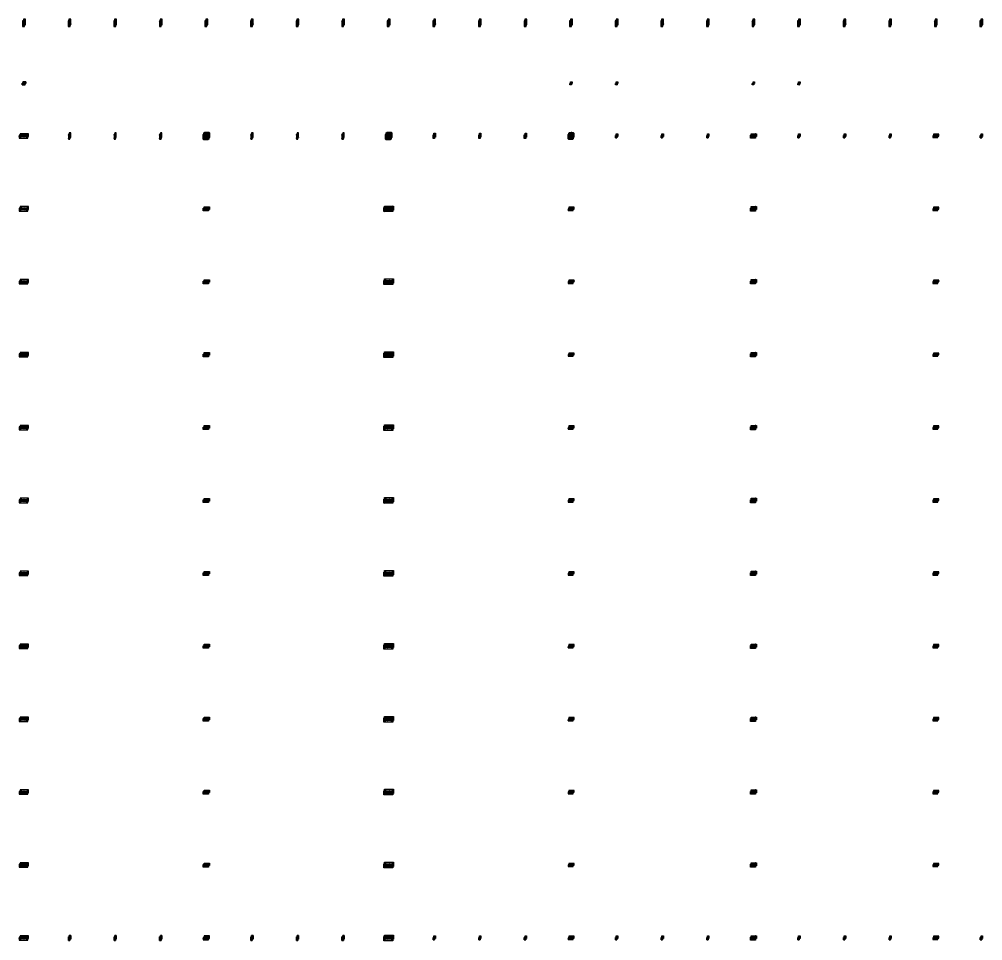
# Model space of a CAD drawing. Header units: feet. Extents: x -99009 to 3252343, y -11094690 to 9035152.
# Drawn here: x 2986324 to 3118406, y -3031960 to -2905569 of the extents above; entities that cross this region are included whole.
import ezdxf

# ---------------------------------------------------------------- set-up
doc = ezdxf.new("R2010")
doc.units = ezdxf.units.FT
doc.linetypes.add('CENTER', pattern=[2, 1.25, -0.25, 0.25, -0.25])
doc.layers.add('PEB COL', color=5, linetype='Continuous')

# ---------------------------------------------------------------- blocks, each defined once
blk = doc.blocks.new('24')
h = blk.add_hatch(color=7)
h.dxf.hatch_style = 1
edge = h.paths.add_edge_path()
edge.add_ellipse((0, 0), major_axis=(15, 0), ratio=1, start_angle=0, end_angle=360)
at = {"color": 1}
for p, q in [((-30, 0), (30, 0)), ((0, 30), (0, -30))]:
    blk.add_line(p, q, dxfattribs=at)
at = {"color": 7}
blk.add_circle((0, 0), 15, dxfattribs=at)
blk = doc.blocks.new('zw$CD60')
at = {"color": 1}
for p, rotation in [((-50, 50), 270), ((50, -50), 90.00000000000001)]:
    blk.add_blockref('24', p, dxfattribs=dict(at, rotation=rotation))
at = {"color": 1, "xscale": -1}
for p, rotation in [((50, 50), 89.99999999999982), ((-50, -50), 270)]:
    blk.add_blockref('24', p, dxfattribs=dict(at, rotation=rotation))
blk = doc.blocks.new('WEFWEFWEFWE')
at = {"color": 1}
blk.add_lwpolyline([(1053586, 406859), (1053586, 408029), (1053986, 408029), (1053986, 406859)], close=True, dxfattribs=at)
at = {"color": 4}
for points in [[(1053674, 407929), (1053586, 407929), (1053586, 407919), (1053674, 407919)], [(1053674, 406959), (1053586, 406959), (1053586, 406969), (1053674, 406969)], [(1053789, 407929), (1053783, 407929), (1053783, 408029), (1053789, 408029)], [(1053789, 406959), (1053783, 406959), (1053783, 406859), (1053789, 406859)], [(1053899, 407929), (1053986, 407929), (1053986, 407919), (1053899, 407919)], [(1053899, 406959), (1053986, 406959), (1053986, 406969), (1053899, 406969)]]:
    blk.add_lwpolyline(points, close=True, dxfattribs=at)
at = {"color": 3}
blk.add_lwpolyline([(1053674, 406959), (1053899, 406959), (1053899, 406969), (1053789, 406969), (1053789, 407919), (1053899, 407919), (1053899, 407929), (1053674, 407929), (1053674, 407919), (1053783, 407919), (1053783, 406969), (1053674, 406969)], close=True, dxfattribs=at)
at = {"color": 7}
for centre in [(1053736, 407494), (1053836, 407394)]:
    blk.add_circle(centre, 15, dxfattribs=at)
at = {"color": 1, "xscale": -1, "rotation": 180}
for p in [(1053686, 407929), (1053886, 407929)]:
    blk.add_blockref('zw$CD60', p, dxfattribs=at)
at = {"color": 1}
for p in [(1053686, 406959), (1053886, 406959)]:
    blk.add_blockref('zw$CD60', p, dxfattribs=at)
blk = doc.blocks.new('EDWDWFDWEDW')
at = {"color": 1}
blk.add_lwpolyline([(1053961, 432080), (1053961, 432808), (1053611, 432808), (1053611, 432080)], close=True, dxfattribs=at)
at = {"color": 3}
blk.add_lwpolyline([(1053961, 432182), (1053611, 432182), (1053611, 432194), (1053783, 432194), (1053783, 432694), (1053611, 432694), (1053611, 432706), (1053961, 432706), (1053961, 432694), (1053789, 432694), (1053789, 432194), (1053961, 432194)], close=True, dxfattribs=at)
at = {"color": 4}
for points in [[(1053783, 432706), (1053789, 432706), (1053789, 432808), (1053783, 432808)], [(1053783, 432182), (1053789, 432182), (1053789, 432080), (1053783, 432080)]]:
    blk.add_lwpolyline(points, close=True, dxfattribs=at)
at = {"color": 1, "rotation": 180}
blk.add_blockref('zw$CD60', (1053786, 432708), dxfattribs=at)
at = {"color": 1, "xscale": -1}
blk.add_blockref('zw$CD60', (1053786, 432180), dxfattribs=at)
blk = doc.blocks.new('A1')
at = {"color": 1}
blk.add_lwpolyline([(943986, 406857), (943986, 408031), (943586, 408031), (943586, 406857)], close=True, dxfattribs=at)
at = {"color": 4}
for points in [[(943674, 407931), (943586, 407931), (943586, 407919), (943674, 407919)], [(943674, 406957), (943586, 406957), (943586, 406969), (943674, 406969)], [(943783, 407931), (943790, 407931), (943790, 408031), (943783, 408031)], [(943783, 406957), (943790, 406957), (943790, 406857), (943783, 406857)], [(943899, 407931), (943986, 407931), (943986, 407919), (943899, 407919)], [(943899, 406957), (943986, 406957), (943986, 406969), (943899, 406969)]]:
    blk.add_lwpolyline(points, close=True, dxfattribs=at)
at = {"color": 3}
blk.add_lwpolyline([(943899, 406957), (943674, 406957), (943674, 406969), (943783, 406969), (943783, 407919), (943674, 407919), (943674, 407931), (943899, 407931), (943899, 407919), (943790, 407919), (943790, 406969), (943899, 406969)], close=True, dxfattribs=at)
at = {"color": 7}
for centre in [(943736, 407394), (943836, 407494)]:
    blk.add_circle(centre, 15, dxfattribs=at)
at = {"color": 1, "rotation": 180}
for p in [(943686, 407931), (943886, 407931)]:
    blk.add_blockref('zw$CD60', p, dxfattribs=at)
at = {"color": 1, "xscale": -1}
for p in [(943686, 406957), (943886, 406957)]:
    blk.add_blockref('zw$CD60', p, dxfattribs=at)
blk = doc.blocks.new('m30ab')
at = {"color": 7}
for p, q in [((-111, 75), (-39, 75)), ((-100, 101), (-49, 50)), ((-49, 101), (-100, 50)), ((-75, 111), (-75, 39)), ((39, 75), (111, 75)), ((50, 101), (101, 50)), ((101, 101), (50, 50)), ((75, 111), (75, 39)), ((-111, -75), (-39, -75)), ((-100, -49), (-49, -100)), ((-49, -49), (-100, -100)), ((-75, -39), (-75, -111)), ((39, -75), (111, -75)), ((50, -49), (101, -100)), ((101, -49), (50, -100)), ((75, -39), (75, -111))]:
    blk.add_line(p, q, dxfattribs=at)
for centre in [(-75, 75), (75, 75), (-75, -75), (75, -75)]:
    blk.add_circle(centre, 18, dxfattribs=at)
blk = doc.blocks.new('C')
at = {"color": 1}
blk.add_lwpolyline([(1054071, 456822), (1054071, 458066), (1053501, 458066), (1053501, 456822)], close=True, dxfattribs=at)
at = {"color": 4}
for points in [[(1053611, 457919), (1053501, 457919), (1053501, 457931), (1053611, 457931)], [(1053783, 457931), (1053790, 457931), (1053790, 458066), (1053783, 458066)], [(1053961, 457919), (1054071, 457919), (1054071, 457931), (1053961, 457931)], [(1053611, 456969), (1053501, 456969), (1053501, 456957), (1053611, 456957)], [(1053783, 456957), (1053790, 456957), (1053790, 456822), (1053783, 456822)], [(1053961, 456969), (1054071, 456969), (1054071, 456957), (1053961, 456957)]]:
    blk.add_lwpolyline(points, close=True, dxfattribs=at)
at = {"color": 3}
blk.add_lwpolyline([(1053961, 456957), (1053611, 456957), (1053611, 456969), (1053783, 456969), (1053783, 457919), (1053611, 457919), (1053611, 457931), (1053961, 457931), (1053961, 457919), (1053790, 457919), (1053790, 456969), (1053961, 456969)], close=True, dxfattribs=at)
at = {"color": 7}
for centre in [(1053711, 457369), (1053861, 457519)]:
    blk.add_circle(centre, 18, dxfattribs=at)
at = {"color": 1}
for p, rotation in [((1053636, 457931), 270), ((1053937, 456956), 90.00000000000011)]:
    blk.add_blockref('m30ab', p, dxfattribs=dict(at, rotation=rotation))
at = {"color": 1, "xscale": -1}
for p, rotation in [((1053636, 456956), 270), ((1053937, 457931), 89.99999999999991)]:
    blk.add_blockref('m30ab', p, dxfattribs=dict(at, rotation=rotation))
blk = doc.blocks.new('WEDFWEFWEFEWFWE')
at = {"color": 1}
blk.add_lwpolyline([(1053661, 482084), (1053661, 482804), (1053911, 482804), (1053911, 482084)], close=True, dxfattribs=at)
at = {"color": 3}
blk.add_lwpolyline([(1053661, 482184), (1053911, 482184), (1053911, 482194), (1053789, 482194), (1053789, 482694), (1053911, 482694), (1053911, 482704), (1053661, 482704), (1053661, 482694), (1053784, 482694), (1053784, 482194), (1053661, 482194)], close=True, dxfattribs=at)
at = {"color": 4}
for points in [[(1053784, 482704), (1053789, 482704), (1053789, 482804), (1053784, 482804)], [(1053784, 482184), (1053789, 482184), (1053789, 482084), (1053784, 482084)]]:
    blk.add_lwpolyline(points, close=True, dxfattribs=at)
at = {"color": 1, "rotation": 180}
blk.add_blockref('zw$CD60', (1053786, 482704), dxfattribs=at)
at = {"color": 1, "xscale": -1}
blk.add_blockref('zw$CD60', (1053786, 482184), dxfattribs=at)
blk = doc.blocks.new('FC1624E')
at = {"color": 1}
blk.add_lwpolyline([(1043586, 507084), (1043586, 507804), (1043986, 507804), (1043986, 507084)], close=True, dxfattribs=at)
at = {"color": 4}
for points in [[(1043649, 507704), (1043586, 507704), (1043586, 507694), (1043649, 507694)], [(1043784, 507704), (1043789, 507704), (1043789, 507804), (1043784, 507804)], [(1043924, 507704), (1043986, 507704), (1043986, 507694), (1043924, 507694)], [(1043649, 507184), (1043586, 507184), (1043586, 507194), (1043649, 507194)], [(1043784, 507184), (1043789, 507184), (1043789, 507084), (1043784, 507084)], [(1043924, 507184), (1043986, 507184), (1043986, 507194), (1043924, 507194)]]:
    blk.add_lwpolyline(points, close=True, dxfattribs=at)
at = {"color": 3}
blk.add_lwpolyline([(1043649, 507184), (1043924, 507184), (1043924, 507194), (1043789, 507194), (1043789, 507694), (1043924, 507694), (1043924, 507704), (1043649, 507704), (1043649, 507694), (1043784, 507694), (1043784, 507194), (1043649, 507194)], close=True, dxfattribs=at)
at = {"color": 1, "xscale": -1, "rotation": 180}
for p in [(1043686, 507704), (1043886, 507704)]:
    blk.add_blockref('zw$CD60', p, dxfattribs=at)
at = {"color": 1}
for p in [(1043686, 507184), (1043886, 507184)]:
    blk.add_blockref('zw$CD60', p, dxfattribs=at)
blk = doc.blocks.new('FC1624E1')
at = {"color": 1}
blk.add_lwpolyline([(943586, 507084), (943586, 507804), (943986, 507804), (943986, 507084)], close=True, dxfattribs=at)
at = {"color": 4}
for points in [[(943649, 507704), (943586, 507704), (943586, 507694), (943649, 507694)], [(943784, 507704), (943789, 507704), (943789, 507804), (943784, 507804)], [(943924, 507704), (943986, 507704), (943986, 507694), (943924, 507694)], [(943649, 507184), (943586, 507184), (943586, 507194), (943649, 507194)], [(943784, 507184), (943789, 507184), (943789, 507084), (943784, 507084)], [(943924, 507184), (943986, 507184), (943986, 507194), (943924, 507194)]]:
    blk.add_lwpolyline(points, close=True, dxfattribs=at)
at = {"color": 3}
blk.add_lwpolyline([(943649, 507184), (943924, 507184), (943924, 507194), (943789, 507194), (943789, 507694), (943924, 507694), (943924, 507704), (943649, 507704), (943649, 507694), (943784, 507694), (943784, 507194), (943649, 507194)], close=True, dxfattribs=at)
at = {"color": 1, "xscale": -1, "rotation": 180}
for p in [(943686, 507704), (943886, 507704)]:
    blk.add_blockref('zw$CD60', p, dxfattribs=at)
at = {"color": 1}
for p in [(943686, 507184), (943886, 507184)]:
    blk.add_blockref('zw$CD60', p, dxfattribs=at)
blk = doc.blocks.new('FD830D1')
at = {"color": 1}
blk.add_lwpolyline([(943911, 482084), (943911, 482804), (943661, 482804), (943661, 482084)], close=True, dxfattribs=at)
at = {"color": 3}
blk.add_lwpolyline([(943911, 482184), (943661, 482184), (943661, 482194), (943784, 482194), (943784, 482694), (943661, 482694), (943661, 482704), (943911, 482704), (943911, 482694), (943789, 482694), (943789, 482194), (943911, 482194)], close=True, dxfattribs=at)
at = {"color": 4}
for points in [[(943789, 482704), (943784, 482704), (943784, 482804), (943789, 482804)], [(943789, 482184), (943784, 482184), (943784, 482084), (943789, 482084)]]:
    blk.add_lwpolyline(points, close=True, dxfattribs=at)
at = {"color": 1, "xscale": -1, "rotation": 179.9999999999999}
blk.add_blockref('zw$CD60', (943786, 482704), dxfattribs=at)
at = {"color": 1}
blk.add_blockref('zw$CD60', (943786, 482184), dxfattribs=at)
blk = doc.blocks.new('WEFWFWEWE')
h = blk.add_hatch(color=256)
h.dxf.hatch_style = 1
h.paths.add_polyline_path([(1053686, 413744), (1053673, 413744, 0.4142136), (1053686, 413731)])
h.paths.add_polyline_path([(1053686, 413757), (1053686, 413744), (1053699, 413744, 0.4142136)])
h = blk.add_hatch(color=256)
h.dxf.hatch_style = 1
h.paths.add_polyline_path([(1053686, 413644), (1053673, 413644, 0.4142136), (1053686, 413631)])
h.paths.add_polyline_path([(1053686, 413657), (1053686, 413644), (1053699, 413644, 0.4142136)])
h = blk.add_hatch(color=256)
h.dxf.hatch_style = 1
h.paths.add_polyline_path([(1053786, 413744), (1053773, 413744, 0.4142136), (1053786, 413731)])
h.paths.add_polyline_path([(1053786, 413757), (1053786, 413744), (1053799, 413744, 0.4142136)])
h = blk.add_hatch(color=256)
h.dxf.hatch_style = 1
h.paths.add_polyline_path([(1053786, 413644), (1053773, 413644, 0.4142136), (1053786, 413631)])
h.paths.add_polyline_path([(1053786, 413657), (1053786, 413644), (1053799, 413644, 0.4142136)])
h = blk.add_hatch(color=256)
h.dxf.hatch_style = 1
h.paths.add_polyline_path([(1053886, 413744), (1053873, 413744, 0.4142136), (1053886, 413731)])
h.paths.add_polyline_path([(1053886, 413757), (1053886, 413744), (1053899, 413744, 0.4142136)])
h = blk.add_hatch(color=256)
h.dxf.hatch_style = 1
h.paths.add_polyline_path([(1053886, 413644), (1053873, 413644, 0.4142136), (1053886, 413631)])
h.paths.add_polyline_path([(1053886, 413657), (1053886, 413644), (1053899, 413644, 0.4142136)])
at = {"color": 7, "linetype": 'CENTER'}
for p, q in [((1053660, 413744), (1053712, 413744)), ((1053660, 413644), (1053712, 413644)), ((1053686, 413770), (1053686, 413718)), ((1053686, 413670), (1053686, 413618)), ((1053760, 413744), (1053812, 413744)), ((1053760, 413644), (1053812, 413644)), ((1053786, 413770), (1053786, 413718)), ((1053786, 413670), (1053786, 413618)), ((1053860, 413744), (1053912, 413744)), ((1053860, 413644), (1053912, 413644)), ((1053886, 413770), (1053886, 413718)), ((1053886, 413670), (1053886, 413618))]:
    blk.add_line(p, q, dxfattribs=at)
at = {"color": 3}
blk.add_lwpolyline([(1053536, 413794), (1054036, 413794), (1054036, 413594), (1053536, 413594)], close=True, dxfattribs=at)
at = {"color": 1}
blk.add_lwpolyline([(1053553, 413794), (1053553, 413594), (1053561, 413594), (1053561, 413691), (1054011, 413691), (1054011, 413594), (1054019, 413594), (1054019, 413794), (1054011, 413794), (1054011, 413696), (1053561, 413696), (1053561, 413794)], close=True, dxfattribs=at)
at = {"color": 7}
for centre in [(1053686, 413744), (1053686, 413644), (1053786, 413744), (1053786, 413644), (1053886, 413744), (1053886, 413644)]:
    blk.add_circle(centre, 13, dxfattribs=at)
for centre in [(1053686, 413744), (1053686, 413644), (1053786, 413744), (1053786, 413644), (1053886, 413744), (1053886, 413644)]:
    blk.add_circle(centre, 13)
blk = doc.blocks.new('BR424G3')
at = {"color": 3}
blk.add_lwpolyline([(943614, 488794), (943959, 488794), (943959, 488594), (943614, 488594)], close=True, dxfattribs=at)
at = {"color": 1}
blk.add_lwpolyline([(943629, 488794), (943629, 488594), (943636, 488594), (943636, 488691), (943936, 488691), (943936, 488594), (943943, 488594), (943943, 488794), (943936, 488794), (943936, 488696), (943636, 488696), (943636, 488794)], close=True, dxfattribs=at)
at = {"color": 1, "xscale": -1, "rotation": 180}
blk.add_blockref('zw$CD60', (943786, 488694), dxfattribs=at)
blk = doc.blocks.new('zw$7752')
h = blk.add_hatch(color=256)
h.dxf.hatch_style = 1
h.paths.add_polyline_path([(26, 126), (13, 126, 0.4142136), (26, 113)])
h.paths.add_polyline_path([(26, 139), (26, 126), (39, 126, 0.4142136)])
h = blk.add_hatch(color=256)
h.dxf.hatch_style = 1
h.paths.add_polyline_path([(26, 26), (13, 26, 0.4142136), (26, 13)])
h.paths.add_polyline_path([(26, 39), (26, 26), (39, 26, 0.4142136)])
h = blk.add_hatch(color=256)
h.dxf.hatch_style = 1
h.paths.add_polyline_path([(126, 126), (113, 126, 0.4142136), (126, 113)])
h.paths.add_polyline_path([(126, 139), (126, 126), (139, 126, 0.4142136)])
h = blk.add_hatch(color=256)
h.dxf.hatch_style = 1
h.paths.add_polyline_path([(126, 26), (113, 26, 0.4142136), (126, 13)])
h.paths.add_polyline_path([(126, 39), (126, 26), (139, 26, 0.4142136)])
at = {"color": 7, "linetype": 'CENTER'}
for p, q in [((0, 126), (52, 126)), ((0, 26), (52, 26)), ((26, 152), (26, 100)), ((26, 52), (26, 0)), ((100, 126), (152, 126)), ((100, 26), (152, 26)), ((126, 152), (126, 100)), ((126, 52), (126, 0))]:
    blk.add_line(p, q, dxfattribs=at)
at = {"color": 7}
for centre in [(26, 126), (26, 26), (126, 126), (126, 26)]:
    blk.add_circle(centre, 13, dxfattribs=at)
for centre in [(26, 126), (26, 26), (126, 126), (126, 26)]:
    blk.add_circle(centre, 13)
blk = doc.blocks.new('BR420G')
at = {"color": 3}
blk.add_lwpolyline([(943611, 476294), (943961, 476294), (943961, 476094), (943611, 476094)], close=True, dxfattribs=at)
at = {"color": 1}
blk.add_lwpolyline([(943629, 476294), (943629, 476094), (943636, 476094), (943636, 476191), (943936, 476191), (943936, 476094), (943943, 476094), (943943, 476294), (943936, 476294), (943936, 476196), (943636, 476196), (943636, 476294)], close=True, dxfattribs=at)
blk.add_blockref('zw$7752', (943710, 476118))
blk = doc.blocks.new('FD830J')
at = {"color": 1}
blk.add_lwpolyline([(928669, 407579), (927883, 407579), (927883, 407309), (928669, 407309)], close=True, dxfattribs=at)
at = {"color": 4}
for points in [[(928018, 407446), (928018, 407441), (927883, 407441), (927883, 407446)], [(928534, 407446), (928534, 407441), (928669, 407441), (928669, 407446)]]:
    blk.add_lwpolyline(points, close=True, dxfattribs=at)
at = {"color": 3}
blk.add_lwpolyline([(928534, 407544), (928534, 407344), (928526, 407344), (928526, 407441), (928026, 407441), (928026, 407344), (928018, 407344), (928018, 407544), (928026, 407544), (928026, 407446), (928526, 407446), (928526, 407544)], close=True, dxfattribs=at)
at = {"color": 1, "xscale": -1, "rotation": 179.9999999999999}
blk.add_blockref('m30ab', (928018, 407444), dxfattribs=at)
at = {"color": 1, "rotation": 180}
blk.add_blockref('m30ab', (928535, 407444), dxfattribs=at)
blk = doc.blocks.new('FD824G1')
at = {"color": 1}
blk.add_lwpolyline([(943453, 413594), (944119, 413594), (944119, 413794), (943453, 413794)], close=True, dxfattribs=at)
at = {"color": 4}
for points in [[(943553, 413691), (943553, 413696), (943453, 413696), (943453, 413691)], [(944019, 413691), (944019, 413696), (944119, 413696), (944119, 413691)]]:
    blk.add_lwpolyline(points, close=True, dxfattribs=at)
at = {"color": 3}
blk.add_lwpolyline([(943553, 413594), (943553, 413794), (943561, 413794), (943561, 413696), (944011, 413696), (944011, 413794), (944019, 413794), (944019, 413594), (944011, 413594), (944011, 413691), (943561, 413691), (943561, 413594)], close=True, dxfattribs=at)
at = {"color": 1, "rotation": 270}
blk.add_blockref('zw$CD60', (943553, 413694), dxfattribs=at)
at = {"color": 1, "xscale": -1, "rotation": 89.99999999999993}
blk.add_blockref('zw$CD60', (944019, 413694), dxfattribs=at)
blk = doc.blocks.new('FD824G4')
at = {"color": 3}
blk.add_lwpolyline([(943529, 463794), (944043, 463794), (944043, 463594), (943529, 463594)], close=True, dxfattribs=at)
at = {"color": 4}
for points in [[(943629, 463696), (943629, 463691), (943529, 463691), (943529, 463696)], [(943943, 463696), (943943, 463691), (944043, 463691), (944043, 463696)]]:
    blk.add_lwpolyline(points, close=True, dxfattribs=at)
at = {"color": 1}
blk.add_lwpolyline([(943629, 463794), (943629, 463594), (943636, 463594), (943636, 463691), (943936, 463691), (943936, 463594), (943943, 463594), (943943, 463794), (943936, 463794), (943936, 463696), (943636, 463696), (943636, 463794)], close=True, dxfattribs=at)
at = {"color": 1, "xscale": -1, "rotation": 270}
blk.add_blockref('zw$CD60', (943629, 463694), dxfattribs=at)
at = {"color": 1, "rotation": 90}
blk.add_blockref('zw$CD60', (943943, 463694), dxfattribs=at)
blk = doc.blocks.new('BE420G6')
at = {"color": 3}
blk.add_lwpolyline([(936381, 672481), (936781, 672481), (936781, 672256), (936381, 672256)], close=True, dxfattribs=at)
at = {"color": 1}
blk.add_lwpolyline([(936397, 672481), (936397, 672256), (936406, 672256), (936406, 672366), (936756, 672366), (936756, 672256), (936765, 672256), (936765, 672481), (936756, 672481), (936756, 672371), (936406, 672371), (936406, 672481)], close=True, dxfattribs=at)
blk.add_blockref('zw$7752', (936505, 672293))
blk = doc.blocks.new('TGY')
at = {"color": 3}
blk.add_lwpolyline([(1150065, 546134), (1150279, 546134), (1150279, 545934), (1150065, 545934)], close=True, dxfattribs=at)
at = {"color": 1}
blk.add_lwpolyline([(1150065, 546122), (1150065, 545947), (1150072, 545947), (1150072, 546032), (1150272, 546032), (1150272, 545947), (1150279, 545947), (1150279, 546122), (1150272, 546122), (1150272, 546037), (1150072, 546037), (1150072, 546122)], close=True, dxfattribs=at)
blk.add_blockref('zw$7752', (1150096, 545958))
blk = doc.blocks.new('zw$93EB')
at = {"color": 7, "lineweight": 0}
for p, q in [((-276, 434), (-431, 276)), ((-431, -276), (-431, 276)), ((-291, 138), (-275, 138)), ((-291, -138), (-291, 138)), ((-276, 434), (276, 434)), ((-275, -138), (-275, 138)), ((-275, 4), (275, 4)), ((-138, 294), (-138, 278)), ((138, 294), (-138, 294)), ((138, 278), (-138, 278)), ((-4, 4), (-4, 278)), ((4, 4), (4, 278)), ((138, 294), (138, 278)), ((275, -138), (275, 138)), ((291, 138), (275, 138)), ((276, 434), (431, 276)), ((291, -138), (291, 138)), ((431, -276), (431, 276)), ((-276, -434), (-431, -276)), ((-291, -138), (-275, -138)), ((-276, -434), (276, -434)), ((-275, -4), (275, -4)), ((138, -278), (-138, -278)), ((-138, -294), (-138, -278)), ((138, -294), (-138, -294)), ((-4, -4), (-4, -278)), ((4, -4), (4, -278)), ((138, -294), (138, -278)), ((291, -138), (275, -138)), ((276, -434), (431, -276))]:
    blk.add_line(p, q, dxfattribs=at)
at = {"color": 1, "lineweight": 0}
for p, q in [((-406, 215), (378, 215)), ((-406, 75), (378, 75)), ((-366, -244), (-366, 261)), ((-248, 370), (255, 370)), ((-215, -411), (-215, 408)), ((-75, -410), (-75, 409)), ((0, -410), (0, 444)), ((75, -410), (75, 409)), ((215, -411), (215, 408)), ((366, -244), (366, 261)), ((-406, -75), (378, -75)), ((-406, -215), (378, -215)), ((-248, -370), (255, -370))]:
    blk.add_line(p, q, dxfattribs=at)
at = {"color": 5, "lineweight": 0}
blk.add_line((-246, -387), (-246, -387), dxfattribs=at)
at = {"color": 3, "lineweight": 0}
for points in [[(-291, 150), (-431, 150), (-431, 140), (-291, 140)], [(-291, 150), (-431, 150), (-431, 140), (-291, 140)], [(-291, 150), (-431, 150), (-431, 140), (-291, 140)], [(-291, 150), (-431, 150), (-431, 140), (-291, 140)], [(-291, 5), (-431, 5), (-431, -5), (-291, -5)], [(-291, 5), (-431, 5), (-431, -5), (-291, -5)], [(-413, 278), (-291, 278), (-291, 294), (-413, 294)], [(-275, 138), (-275, 419), (-291, 419), (-291, 138)], [(-138, 278), (-275, 278), (-275, 294), (-138, 294)], [(-5, 294), (-5, 434), (5, 434), (5, 294)], [(138, 278), (275, 278), (275, 294), (138, 294)], [(275, 138), (275, 419), (291, 419), (291, 138)], [(413, 278), (291, 278), (291, 294), (413, 294)], [(291, 150), (431, 150), (431, 140), (291, 140)], [(291, 150), (431, 150), (431, 140), (291, 140)], [(291, 150), (431, 150), (431, 140), (291, 140)], [(291, 150), (431, 150), (431, 140), (291, 140)], [(291, 5), (431, 5), (431, -5), (291, -5)], [(-291, -150), (-431, -150), (-431, -140), (-291, -140)], [(-291, -150), (-431, -150), (-431, -140), (-291, -140)], [(-291, -150), (-431, -150), (-431, -140), (-291, -140)], [(-291, -150), (-431, -150), (-431, -140), (-291, -140)], [(-413, -278), (-291, -278), (-291, -294), (-413, -294)], [(-275, -138), (-275, -419), (-291, -419), (-291, -138)], [(-138, -278), (-275, -278), (-275, -294), (-138, -294)], [(-5, -294), (-5, -434), (5, -434), (5, -294)], [(138, -278), (275, -278), (275, -294), (138, -294)], [(275, -138), (275, -419), (291, -419), (291, -138)], [(291, -150), (431, -150), (431, -140), (291, -140)], [(291, -150), (431, -150), (431, -140), (291, -140)], [(291, -150), (431, -150), (431, -140), (291, -140)], [(291, -150), (431, -150), (431, -140), (291, -140)], [(413, -278), (291, -278), (291, -294), (413, -294)]]:
    blk.add_lwpolyline(points, close=True, dxfattribs=at)
at = {"color": 2, "lineweight": 0}
for centre in [(-366, 215), (-366, 75), (-215, 370), (-215, 215), (-215, 75), (-75, 370), (-75, 215), (75, 370), (75, 215), (75, 215), (215, 370), (215, 215), (215, 75), (366, 215), (366, 75), (-366, -75), (-366, -215), (-215, -75), (-215, -215), (-215, -370), (-75, -215), (-75, -370), (75, -215), (75, -215), (75, -370), (215, -75), (215, -215), (215, -370), (366, -75), (366, -215)]:
    blk.add_circle(centre, 18, dxfattribs=at)
blk = doc.blocks.new('zw$D17B')
at = {"color": 1, "lineweight": 0}
for p, q in [((-406, 150), (378, 150)), ((-406, 50), (378, 50)), ((-237, -207), (-237, 213)), ((-207, 240), (213, 240)), ((-150, -413), (-150, 372)), ((-50, -410), (-50, 372)), ((0, -410), (0, 444)), ((50, -410), (50, 372)), ((150, -413), (150, 372)), ((237, -207), (237, 213)), ((337, -207), (337, 213)), ((-406, -50), (378, -50)), ((-406, -150), (378, -150)), ((-207, -340), (213, -340))]:
    blk.add_line(p, q, dxfattribs=at)
at = {"color": 7, "lineweight": 0}
for p, q in [((-387, 246), (-246, 387)), ((-387, -246), (-387, 246)), ((-287, 138), (-275, 138)), ((-287, -138), (-287, 138)), ((-275, -138), (-275, 138)), ((-275, 2), (275, 2)), ((-246, 387), (246, 387)), ((-138, 290), (-138, 278)), ((138, 290), (-138, 290)), ((138, 278), (-138, 278)), ((-2, 2), (-2, 278)), ((2, 2), (2, 278)), ((138, 290), (138, 278)), ((246, 387), (387, 246)), ((275, -138), (275, 138)), ((287, 138), (275, 138)), ((287, -138), (287, 138)), ((387, -246), (387, 246)), ((-246, -387), (-387, -246)), ((-287, -138), (-275, -138)), ((-275, -2), (275, -2)), ((-246, -387), (246, -387)), ((138, -278), (-138, -278)), ((-138, -290), (-138, -278)), ((138, -290), (-138, -290)), ((-2, -2), (-2, -278)), ((2, -2), (2, -278)), ((138, -290), (138, -278)), ((246, -387), (387, -246)), ((287, -138), (275, -138))]:
    blk.add_line(p, q, dxfattribs=at)
at = {"color": 5, "lineweight": 0}
blk.add_line((-246, -387), (-246, -387), dxfattribs=at)
at = {"color": 3, "lineweight": 0}
for points in [[(-287, 105), (-387, 105), (-387, 95), (-287, 95)], [(-287, 105), (-387, 105), (-387, 95), (-287, 95)], [(-287, 5), (-387, 5), (-387, -5), (-287, -5)], [(-287, 5), (-387, 5), (-387, -5), (-287, -5)], [(-344, 278), (-287, 278), (-287, 290), (-344, 290)], [(-275, 138), (-275, 346), (-287, 346), (-287, 138)], [(-138, 278), (-275, 278), (-275, 290), (-138, 290)], [(-105, 290), (-105, 387), (-95, 387), (-95, 290)], [(-5, 290), (-5, 387), (5, 387), (5, 290)], [(105, 290), (105, 387), (95, 387), (95, 290)], [(138, 278), (275, 278), (275, 290), (138, 290)], [(275, 138), (275, 346), (287, 346), (287, 138)], [(343, 278), (287, 278), (287, 290), (343, 290)], [(287, 105), (387, 105), (387, 95), (287, 95)], [(287, 5), (387, 5), (387, -5), (287, -5)], [(-287, -105), (-387, -105), (-387, -95), (-287, -95)], [(-287, -105), (-387, -105), (-387, -95), (-287, -95)], [(-344, -278), (-287, -278), (-287, -290), (-344, -290)], [(-275, -138), (-275, -346), (-287, -346), (-287, -138)], [(-138, -278), (-275, -278), (-275, -290), (-138, -290)], [(-105, -290), (-105, -387), (-95, -387), (-95, -290)], [(-5, -290), (-5, -387), (5, -387), (5, -290)], [(105, -290), (105, -387), (95, -387), (95, -290)], [(138, -278), (275, -278), (275, -290), (138, -290)], [(275, -138), (275, -346), (287, -346), (287, -138)], [(287, -105), (387, -105), (387, -95), (287, -95)], [(343, -278), (287, -278), (287, -290), (343, -290)]]:
    blk.add_lwpolyline(points, close=True, dxfattribs=at)
at = {"color": 2, "lineweight": 0}
for centre in [(-337, 150), (-337, 50), (-237, 150), (-237, 50), (-150, 340), (-150, 240), (-50, 340), (-50, 240), (50, 340), (50, 240), (150, 340), (150, 240), (237, 150), (237, 50), (337, 150), (337, 50), (-337, -50), (-337, -150), (-237, -50), (-237, -150), (-150, -240), (-150, -340), (-50, -240), (-50, -340), (50, -240), (50, -340), (150, -240), (150, -340), (237, -50), (237, -150), (337, -50), (337, -150)]:
    blk.add_circle(centre, 12, dxfattribs=at)
blk = doc.blocks.new('PEB COL')
at = {"rotation": 270}
for name, p in [('FD830J', (-407444, 928276)), ('FD830J', (-401194, 928276)), ('FD830J', (-394944, 928276)), ('FD830J', (-388694, 928276)), ('FD830J', (-382444, 928276)), ('FD830J', (-376194, 928276)), ('FD830J', (-369944, 928276)), ('FD830J', (-363694, 928276)), ('FD830J', (-357444, 928276)), ('FD830J', (-351194, 928276)), ('FD830J', (-344944, 928276)), ('FD830J', (-338694, 928276)), ('FD830J', (-332444, 928276)), ('FD830J', (-326194, 928276)), ('FD830J', (-319944, 928276)), ('FD830J', (-313694, 928276)), ('FD830J', (-307444, 928276)), ('FD830J', (-301194, 928276)), ('FD830J', (-294944, 928276)), ('FD830J', (-288694, 928276)), ('FD830J', (-282444, 928276)), ('FD830J', (-276194, 928276)), ('A1', (-407444, 928276)), ('FD824G1', (-407444, 928276)), ('FD824G1', (-401194, 928276)), ('FD824G1', (-394944, 928276)), ('FD824G1', (-382444, 928276)), ('FD824G1', (-376194, 928276)), ('FD824G1', (-369944, 928276)), ('FD824G4', (-407444, 928276)), ('FD824G4', (-401194, 928276)), ('FD824G4', (-394944, 928276)), ('BR424G3', (-407444, 928276)), ('BR424G3', (-401194, 928276)), ('BR424G3', (-394944, 928276)), ('FC1624E1', (-407444, 928276)), ('BR424G3', (-382444, 928276)), ('BR424G3', (-376194, 928276)), ('BR424G3', (-369944, 928276)), ('FD830D1', (-357444, 928276)), ('BR424G3', (-357444, 928276)), ('FC1624E', (-407444, 1018276)), ('FC1624E', (-407444, 1008276)), ('FC1624E', (-407444, 998276)), ('FC1624E', (-407444, 988276)), ('FC1624E', (-407444, 978276)), ('FC1624E', (-407444, 968276)), ('FC1624E', (-407444, 958276)), ('FC1624E', (-407444, 948276)), ('FC1624E', (-407444, 938276)), ('FC1624E', (-407444, 928276)), ('WEFWFWEWE', (-407444, 928276)), ('WEFWFWEWE', (-401194, 928276)), ('WEFWFWEWE', (-394944, 928276)), ('EDWDWFDWEDW', (-407444, 928276)), ('WEFWFWEWE', (-382444, 928276)), ('WEFWFWEWE', (-376194, 928276)), ('WEFWFWEWE', (-369944, 928276)), ('BR420G', (-419944, 818276)), ('BR420G', (-413694, 818276)), ('BR420G', (-407444, 818276)), ('BR420G', (-394944, 818276)), ('BR420G', (-388694, 818276)), ('BR420G', (-382444, 818276)), ('FC1624E', (-407444, 918276)), ('BR420G', (-369944, 818276)), ('BR420G', (-363694, 818276)), ('BR420G', (-357444, 818276)), ('BR420G', (-344944, 818276))]:
    blk.add_blockref(name, p, dxfattribs=at)
at = {"xscale": -1}
for name, p, rotation in [('BE420G6', (-936581, 664064), 180), ('WEFWEFWEFWE', (-407444, -1079296), 270), ('EDWDWFDWEDW', (-407444, -1079296), 270), ('C', (-407444, -1079296), 270), ('WEDFWEFWEFEWFWE', (-407444, -1079296), 270), ('WEDFWEFWEFEWFWE', (-357444, -1079296), 270), ('WEFWEFWEFWE', (-407444, -1089296), 270), ('EDWDWFDWEDW', (-407444, -1089296), 270), ('C', (-407444, -1089296), 270), ('WEDFWEFWEFEWFWE', (-407444, -1089296), 270), ('WEDFWEFWEFEWFWE', (-357444, -1089296), 270), ('WEFWEFWEFWE', (-407444, -1099296), 270), ('EDWDWFDWEDW', (-407444, -1099296), 270), ('C', (-407444, -1099296), 270), ('WEDFWEFWEFEWFWE', (-407444, -1099296), 270), ('WEDFWEFWEFEWFWE', (-357444, -1099296), 270), ('WEFWEFWEFWE', (-407444, -1109296), 270), ('EDWDWFDWEDW', (-407444, -1109296), 270), ('C', (-407444, -1109296), 270), ('WEDFWEFWEFEWFWE', (-407444, -1109296), 270), ('WEDFWEFWEFEWFWE', (-357444, -1109296), 270), ('WEFWEFWEFWE', (-407444, -1119296), 270), ('EDWDWFDWEDW', (-407444, -1119296), 270), ('C', (-407444, -1119296), 270), ('WEDFWEFWEFEWFWE', (-407444, -1119296), 270), ('WEDFWEFWEFEWFWE', (-357444, -1119296), 270), ('C', (-407444, -1129296), 270), ('WEFWEFWEFWE', (-407444, -1129296), 270), ('EDWDWFDWEDW', (-407444, -1129296), 270), ('WEDFWEFWEFEWFWE', (-407444, -1129296), 270), ('WEDFWEFWEFEWFWE', (-357444, -1129296), 270), ('WEFWEFWEFWE', (-407444, -1139296), 270), ('EDWDWFDWEDW', (-407444, -1139296), 270), ('C', (-407444, -1139296), 270), ('WEDFWEFWEFEWFWE', (-407444, -1139296), 270), ('WEDFWEFWEFEWFWE', (-357444, -1139296), 270), ('WEFWEFWEFWE', (-407444, -1149296), 270), ('EDWDWFDWEDW', (-407444, -1149296), 270), ('C', (-407444, -1149296), 270), ('WEDFWEFWEFEWFWE', (-407444, -1149296), 270), ('WEDFWEFWEFEWFWE', (-357444, -1149296), 270), ('WEFWEFWEFWE', (-407444, -1159296), 270), ('EDWDWFDWEDW', (-407444, -1159296), 270), ('C', (-407444, -1159296), 270), ('WEDFWEFWEFEWFWE', (-407444, -1159296), 270), ('WEDFWEFWEFEWFWE', (-357444, -1159296), 270), ('WEFWEFWEFWE', (-407444, -1169296), 270), ('EDWDWFDWEDW', (-407444, -1169296), 270), ('C', (-407444, -1169296), 270), ('WEDFWEFWEFEWFWE', (-407444, -1169296), 270), ('WEDFWEFWEFEWFWE', (-357444, -1169296), 270), ('WEFWEFWEFWE', (-407444, -1179296), 270), ('C', (-407444, -1179296), 270), ('WEDFWEFWEFEWFWE', (-407444, -1179296), 270), ('WEDFWEFWEFEWFWE', (-357444, -1179296), 270)]:
    blk.add_blockref(name, p, dxfattribs=dict(at, rotation=rotation))
for p in [(-1075172, -554339), (-1068922, -554339), (-1050172, -554339), (-1043922, -554339)]:
    blk.add_blockref('TGY', p)
at = {"color": 5, "lineweight": 0}
for name, p in [('zw$93EB', (25000, -15510)), ('zw$93EB', (50000, -15510)), ('zw$D17B', (75000, -15510))]:
    blk.add_blockref(name, p, dxfattribs=at)

msp = doc.modelspace()

# ---------------------------------------------------------------- block references
at = {"layer": 'PEB COL'}
for p in [(2986910.91166, -2906164.69711), (2987020.91166, -2905962.19711)]:
    msp.add_blockref('PEB COL', p, dxfattribs=at)

doc.saveas('drawing.dxf')
